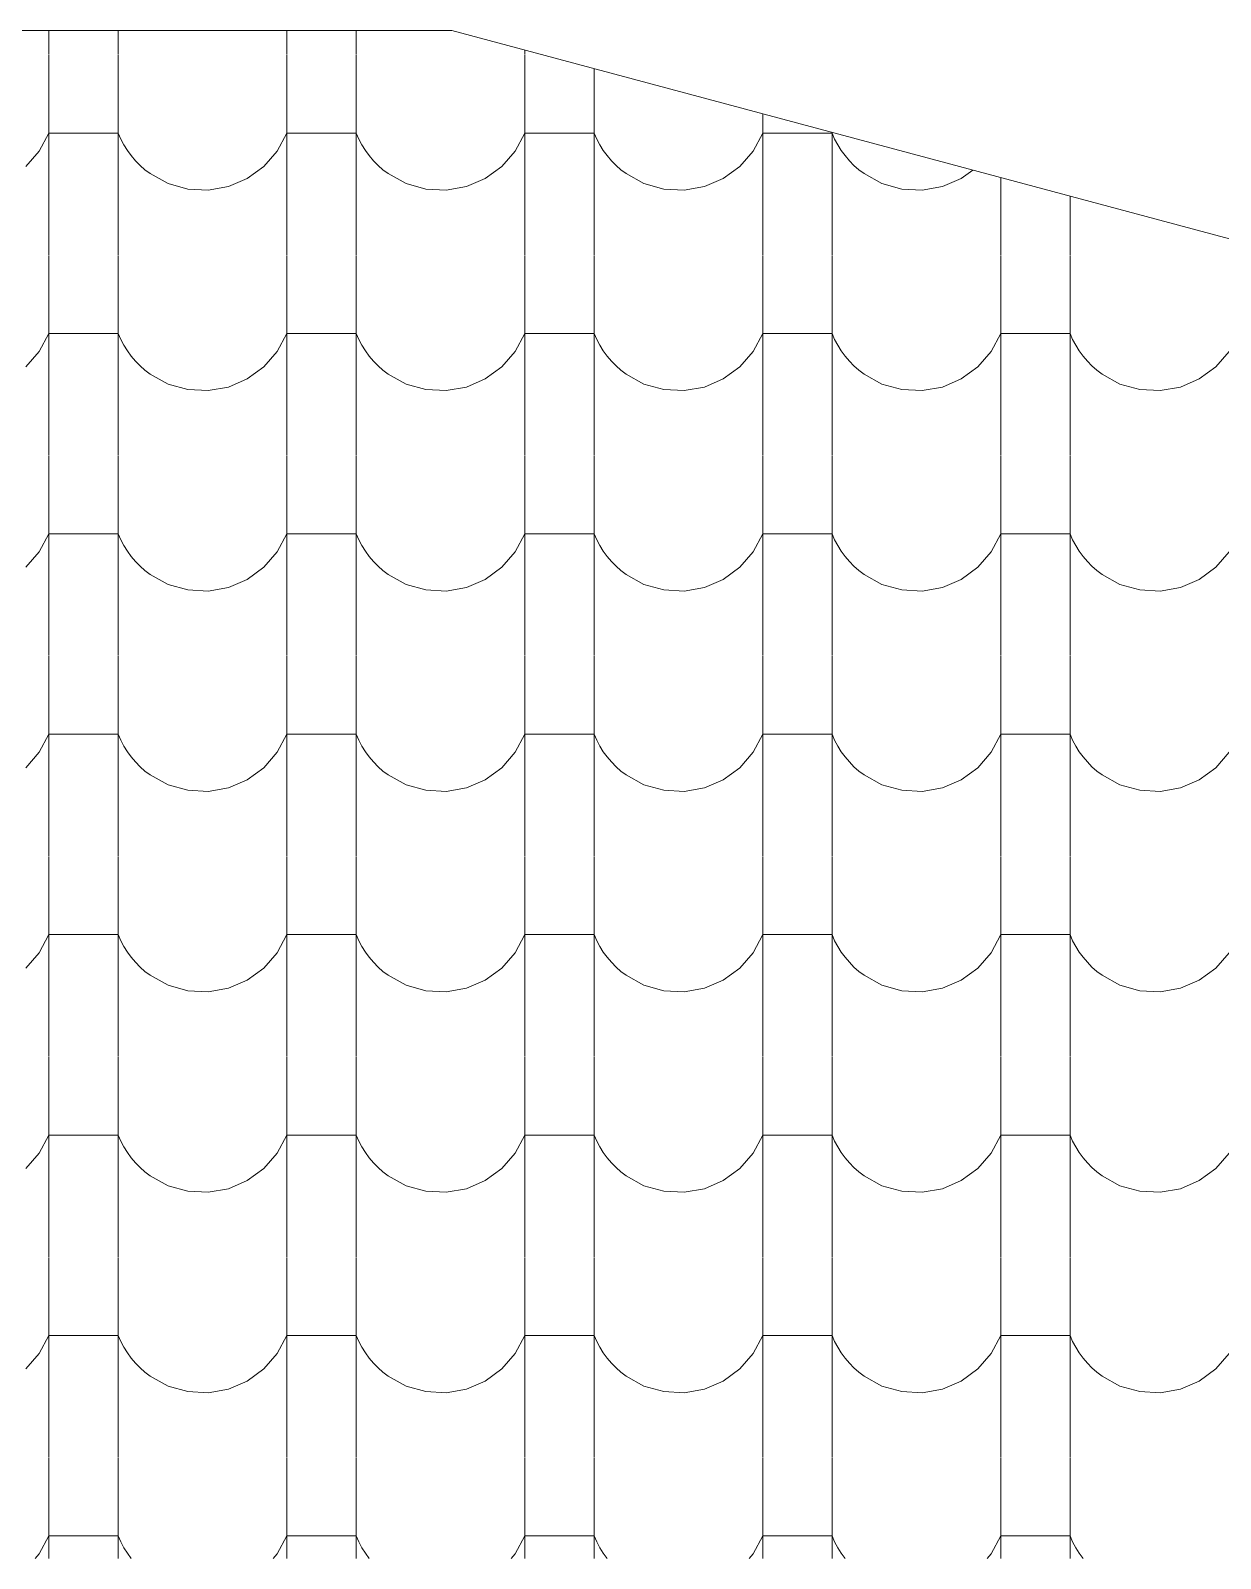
# Model space of a CAD drawing. Header units: millimetres. Extents: x 3554773 to 3850347, y -1853213 to -1653133.
# Drawn here: x 3618011 to 3621348, y -1693582 to -1689296 of the extents above; entities that cross this region are included whole.
import ezdxf

# ---------------------------------------------------------------- set-up
doc = ezdxf.new("R2010")
doc.units = ezdxf.units.MM
doc.header["$MEASUREMENT"] = 0
doc.set_wipeout_variables(frame=1)
doc.linetypes.add('Wipeout_Contour', pattern=[1000, 0, -1000])
doc.layers.add('Shell - Roof', color=7, linetype='Continuous')
doc.layers.add('Shell - Roof_Pen_No__72', color=7, linetype='Continuous', lineweight=20, true_color=0xbf8080)
doc.layers.add('Shell - Roof_Pen_No__92', color=7, linetype='Continuous', lineweight=13, true_color=0xbf8080)

# ---------------------------------------------------------------- blocks, each defined once
blk = doc.blocks.new('*X21', base_point=(2062354.7, -947561.6))
at = {"layer": 'Shell - Roof_Pen_No__72', "linetype": 'Continuous'}
for p, q in [((3682465.7, -1724555.2), (3682465.7, -1724571.6)), ((3682513.7, -1724555.2), (3682513.7, -1724571.6)), ((3682630.7, -1724555.2), (3682630.7, -1724571.6)), ((3682678.7, -1724555.2), (3682678.7, -1724571.6)), ((3682465.7, -1724572.1), (3682465.7, -1724710.6)), ((3682513.7, -1724572.1), (3682513.7, -1724710.6)), ((3682630.7, -1724572.1), (3682630.7, -1724710.6)), ((3682678.7, -1724572.1), (3682678.7, -1724710.6)), ((3682795.7, -1724568.8), (3682795.7, -1724571.6)), ((3682795.7, -1724572.1), (3682795.7, -1724710.6)), ((3682843.7, -1724581.6), (3682843.7, -1724710.6)), ((3682960.7, -1724613), (3682960.7, -1724710.6)), ((3682459, -1724638.7), (3682465.7, -1724626.2)), ((3682489.7, -1724626.2), (3682465.7, -1724626.2)), ((3682513.7, -1724626.2), (3682489.7, -1724626.2)), ((3682513.7, -1724626.2), (3682515.5, -1724630.4)), ((3682624, -1724638.7), (3682630.7, -1724626.2)), ((3682654.7, -1724626.2), (3682630.7, -1724626.2)), ((3682678.7, -1724626.2), (3682654.7, -1724626.2)), ((3682678.7, -1724626.2), (3682680.5, -1724630.4)), ((3682789, -1724638.7), (3682795.7, -1724626.2)), ((3682819.7, -1724626.2), (3682795.7, -1724626.2)), ((3682843.7, -1724626.2), (3682819.7, -1724626.2)), ((3682843.7, -1724626.2), (3682845.5, -1724630.4)), ((3682954, -1724638.7), (3682960.7, -1724626.2)), ((3682984.7, -1724626.2), (3682960.7, -1724626.2)), ((3683008.7, -1724626.2), (3682984.7, -1724626.2)), ((3683008.7, -1724625.8), (3683008.7, -1724710.6)), ((3683008.7, -1724626.2), (3683010.5, -1724630.4)), ((3682515.5, -1724630.4), (3682517.7, -1724634.4)), ((3682517.7, -1724634.4), (3682520.1, -1724638.3)), ((3682520.1, -1724638.3), (3682522.7, -1724641.9)), ((3682680.5, -1724630.4), (3682682.7, -1724634.4)), ((3682682.7, -1724634.4), (3682685.1, -1724638.3)), ((3682685.1, -1724638.3), (3682687.7, -1724641.9)), ((3682845.5, -1724630.4), (3682847.7, -1724634.4)), ((3682847.7, -1724634.4), (3682850.1, -1724638.3)), ((3682850.1, -1724638.3), (3682852.7, -1724641.9)), ((3683010.5, -1724630.4), (3683012.7, -1724634.4)), ((3683012.7, -1724634.4), (3683015.1, -1724638.3)), ((3683015.1, -1724638.3), (3683017.7, -1724641.9)), ((3682449.7, -1724649.4), (3682459, -1724638.7)), ((3682522.7, -1724641.9), (3682525.7, -1724645.4)), ((3682525.7, -1724645.4), (3682528.9, -1724648.7)), ((3682528.9, -1724648.7), (3682532.3, -1724651.7)), ((3682614.7, -1724649.4), (3682624, -1724638.7)), ((3682687.7, -1724641.9), (3682690.7, -1724645.4)), ((3682690.7, -1724645.4), (3682693.9, -1724648.7)), ((3682693.9, -1724648.7), (3682697.3, -1724651.7)), ((3682779.7, -1724649.4), (3682789, -1724638.7)), ((3682852.7, -1724641.9), (3682855.7, -1724645.4)), ((3682855.7, -1724645.4), (3682858.9, -1724648.7)), ((3682858.9, -1724648.7), (3682862.3, -1724651.7)), ((3682944.7, -1724649.4), (3682954, -1724638.7)), ((3683017.7, -1724641.9), (3683020.7, -1724645.4)), ((3683020.7, -1724645.4), (3683023.9, -1724648.7)), ((3683023.9, -1724648.7), (3683027.3, -1724651.7)), ((3682532.3, -1724651.7), (3682535.9, -1724654.4)), ((3682535.9, -1724654.4), (3682548.3, -1724661.3)), ((3682590.2, -1724663.4), (3682603.2, -1724657.8)), ((3682603.2, -1724657.8), (3682614.7, -1724649.4)), ((3682697.3, -1724651.7), (3682700.9, -1724654.4)), ((3682700.9, -1724654.4), (3682713.3, -1724661.3)), ((3682755.2, -1724663.4), (3682768.2, -1724657.8)), ((3682768.2, -1724657.8), (3682779.7, -1724649.4)), ((3682862.3, -1724651.7), (3682865.9, -1724654.4)), ((3682865.9, -1724654.4), (3682878.3, -1724661.3)), ((3682920.2, -1724663.4), (3682933.2, -1724657.8)), ((3682933.2, -1724657.8), (3682944.7, -1724649.4)), ((3683027.3, -1724651.7), (3683030.9, -1724654.4)), ((3683030.9, -1724654.4), (3683043.3, -1724661.3)), ((3683085.2, -1724663.4), (3683098.2, -1724657.8)), ((3683098.2, -1724657.8), (3683106.2, -1724652)), ((3683125.7, -1724657.2), (3683125.7, -1724710.6)), ((3682548.3, -1724661.3), (3682562, -1724665.1)), ((3682562, -1724665.1), (3682576.2, -1724665.9)), ((3682576.2, -1724665.9), (3682590.2, -1724663.4)), ((3682713.3, -1724661.3), (3682727, -1724665.1)), ((3682727, -1724665.1), (3682741.2, -1724665.9)), ((3682741.2, -1724665.9), (3682755.2, -1724663.4)), ((3682878.3, -1724661.3), (3682892, -1724665.1)), ((3682892, -1724665.1), (3682906.2, -1724665.9)), ((3682906.2, -1724665.9), (3682920.2, -1724663.4)), ((3683043.3, -1724661.3), (3683057, -1724665.1)), ((3683057, -1724665.1), (3683071.2, -1724665.9)), ((3683071.2, -1724665.9), (3683085.2, -1724663.4)), ((3683173.7, -1724670.1), (3683173.7, -1724710.6)), ((3682465.7, -1724711.1), (3682465.7, -1724849.6)), ((3682513.7, -1724711.1), (3682513.7, -1724849.6)), ((3682630.7, -1724711.1), (3682630.7, -1724849.6)), ((3682678.7, -1724711.1), (3682678.7, -1724849.6)), ((3682795.7, -1724711.1), (3682795.7, -1724849.6)), ((3682843.7, -1724711.1), (3682843.7, -1724849.6)), ((3682960.7, -1724711.1), (3682960.7, -1724849.6)), ((3683008.7, -1724711.1), (3683008.7, -1724849.6)), ((3683125.7, -1724711.1), (3683125.7, -1724849.6)), ((3683173.7, -1724711.1), (3683173.7, -1724849.6)), ((3682459, -1724777.7), (3682465.7, -1724765.2)), ((3682489.7, -1724765.2), (3682465.7, -1724765.2)), ((3682513.7, -1724765.2), (3682489.7, -1724765.2)), ((3682513.7, -1724765.2), (3682515.5, -1724769.4)), ((3682624, -1724777.7), (3682630.7, -1724765.2)), ((3682654.7, -1724765.2), (3682630.7, -1724765.2)), ((3682678.7, -1724765.2), (3682654.7, -1724765.2)), ((3682678.7, -1724765.2), (3682680.5, -1724769.4)), ((3682789, -1724777.7), (3682795.7, -1724765.2)), ((3682819.7, -1724765.2), (3682795.7, -1724765.2)), ((3682843.7, -1724765.2), (3682819.7, -1724765.2)), ((3682843.7, -1724765.2), (3682845.5, -1724769.4)), ((3682954, -1724777.7), (3682960.7, -1724765.2)), ((3682984.7, -1724765.2), (3682960.7, -1724765.2)), ((3683008.7, -1724765.2), (3682984.7, -1724765.2)), ((3683008.7, -1724765.2), (3683010.5, -1724769.4)), ((3683119, -1724777.7), (3683125.7, -1724765.2)), ((3683149.7, -1724765.2), (3683125.7, -1724765.2)), ((3683173.7, -1724765.2), (3683149.7, -1724765.2)), ((3683173.7, -1724765.2), (3683175.5, -1724769.4)), ((3682515.5, -1724769.4), (3682517.7, -1724773.4)), ((3682517.7, -1724773.4), (3682520.1, -1724777.3)), ((3682680.5, -1724769.4), (3682682.7, -1724773.4)), ((3682682.7, -1724773.4), (3682685.1, -1724777.3)), ((3682845.5, -1724769.4), (3682847.7, -1724773.4)), ((3682847.7, -1724773.4), (3682850.1, -1724777.3)), ((3683010.5, -1724769.4), (3683012.7, -1724773.4)), ((3683012.7, -1724773.4), (3683015.1, -1724777.3)), ((3683175.5, -1724769.4), (3683177.7, -1724773.4)), ((3683177.7, -1724773.4), (3683180.1, -1724777.3)), ((3682449.7, -1724788.4), (3682459, -1724777.7)), ((3682520.1, -1724777.3), (3682522.7, -1724780.9)), ((3682522.7, -1724780.9), (3682525.7, -1724784.4)), ((3682525.7, -1724784.4), (3682528.9, -1724787.7)), ((3682614.7, -1724788.4), (3682624, -1724777.7)), ((3682685.1, -1724777.3), (3682687.7, -1724780.9)), ((3682687.7, -1724780.9), (3682690.7, -1724784.4)), ((3682690.7, -1724784.4), (3682693.9, -1724787.7)), ((3682779.7, -1724788.4), (3682789, -1724777.7)), ((3682850.1, -1724777.3), (3682852.7, -1724780.9)), ((3682852.7, -1724780.9), (3682855.7, -1724784.4)), ((3682855.7, -1724784.4), (3682858.9, -1724787.7)), ((3682944.7, -1724788.4), (3682954, -1724777.7)), ((3683015.1, -1724777.3), (3683017.7, -1724780.9)), ((3683017.7, -1724780.9), (3683020.7, -1724784.4)), ((3683020.7, -1724784.4), (3683023.9, -1724787.7)), ((3683109.7, -1724788.4), (3683119, -1724777.7)), ((3683180.1, -1724777.3), (3683182.7, -1724780.9)), ((3683182.7, -1724780.9), (3683185.7, -1724784.4)), ((3683185.7, -1724784.4), (3683188.9, -1724787.7)), ((3683274.7, -1724788.4), (3683284, -1724777.7)), ((3682528.9, -1724787.7), (3682532.3, -1724790.7)), ((3682532.3, -1724790.7), (3682535.9, -1724793.4)), ((3682535.9, -1724793.4), (3682548.3, -1724800.3)), ((3682590.2, -1724802.4), (3682603.2, -1724796.8)), ((3682603.2, -1724796.8), (3682614.7, -1724788.4)), ((3682693.9, -1724787.7), (3682697.3, -1724790.7)), ((3682697.3, -1724790.7), (3682700.9, -1724793.4)), ((3682700.9, -1724793.4), (3682713.3, -1724800.3)), ((3682755.2, -1724802.4), (3682768.2, -1724796.8)), ((3682768.2, -1724796.8), (3682779.7, -1724788.4)), ((3682858.9, -1724787.7), (3682862.3, -1724790.7)), ((3682862.3, -1724790.7), (3682865.9, -1724793.4)), ((3682865.9, -1724793.4), (3682878.3, -1724800.3)), ((3682920.2, -1724802.4), (3682933.2, -1724796.8)), ((3682933.2, -1724796.8), (3682944.7, -1724788.4)), ((3683023.9, -1724787.7), (3683027.3, -1724790.7)), ((3683027.3, -1724790.7), (3683030.9, -1724793.4)), ((3683030.9, -1724793.4), (3683043.3, -1724800.3)), ((3683085.2, -1724802.4), (3683098.2, -1724796.8)), ((3683098.2, -1724796.8), (3683109.7, -1724788.4)), ((3683188.9, -1724787.7), (3683192.3, -1724790.7)), ((3683192.3, -1724790.7), (3683195.9, -1724793.4)), ((3683195.9, -1724793.4), (3683208.3, -1724800.3)), ((3683250.2, -1724802.4), (3683263.2, -1724796.8)), ((3683263.2, -1724796.8), (3683274.7, -1724788.4)), ((3682548.3, -1724800.3), (3682562, -1724804.1)), ((3682562, -1724804.1), (3682576.2, -1724804.9)), ((3682576.2, -1724804.9), (3682590.2, -1724802.4)), ((3682713.3, -1724800.3), (3682727, -1724804.1)), ((3682727, -1724804.1), (3682741.2, -1724804.9)), ((3682741.2, -1724804.9), (3682755.2, -1724802.4)), ((3682878.3, -1724800.3), (3682892, -1724804.1)), ((3682892, -1724804.1), (3682906.2, -1724804.9)), ((3682906.2, -1724804.9), (3682920.2, -1724802.4)), ((3683043.3, -1724800.3), (3683057, -1724804.1)), ((3683057, -1724804.1), (3683071.2, -1724804.9)), ((3683071.2, -1724804.9), (3683085.2, -1724802.4)), ((3683208.3, -1724800.3), (3683222, -1724804.1)), ((3683222, -1724804.1), (3683236.2, -1724804.9)), ((3683236.2, -1724804.9), (3683250.2, -1724802.4)), ((3682465.7, -1724850.1), (3682465.7, -1724988.6)), ((3682513.7, -1724850.1), (3682513.7, -1724988.6)), ((3682630.7, -1724850.1), (3682630.7, -1724988.6)), ((3682678.7, -1724850.1), (3682678.7, -1724988.6)), ((3682795.7, -1724850.1), (3682795.7, -1724988.6)), ((3682843.7, -1724850.1), (3682843.7, -1724988.6)), ((3682960.7, -1724850.1), (3682960.7, -1724988.6)), ((3683008.7, -1724850.1), (3683008.7, -1724988.6)), ((3683125.7, -1724850.1), (3683125.7, -1724988.6)), ((3683173.7, -1724850.1), (3683173.7, -1724988.6)), ((3682459, -1724916.7), (3682465.7, -1724904.2)), ((3682489.7, -1724904.2), (3682465.7, -1724904.2)), ((3682513.7, -1724904.2), (3682489.7, -1724904.2)), ((3682513.7, -1724904.2), (3682515.5, -1724908.4)), ((3682515.5, -1724908.4), (3682517.7, -1724912.4)), ((3682517.7, -1724912.4), (3682520.1, -1724916.3)), ((3682624, -1724916.7), (3682630.7, -1724904.2)), ((3682654.7, -1724904.2), (3682630.7, -1724904.2)), ((3682678.7, -1724904.2), (3682654.7, -1724904.2)), ((3682678.7, -1724904.2), (3682680.5, -1724908.4)), ((3682680.5, -1724908.4), (3682682.7, -1724912.4)), ((3682682.7, -1724912.4), (3682685.1, -1724916.3)), ((3682789, -1724916.7), (3682795.7, -1724904.2)), ((3682819.7, -1724904.2), (3682795.7, -1724904.2)), ((3682843.7, -1724904.2), (3682819.7, -1724904.2)), ((3682843.7, -1724904.2), (3682845.5, -1724908.4)), ((3682845.5, -1724908.4), (3682847.7, -1724912.4)), ((3682847.7, -1724912.4), (3682850.1, -1724916.3)), ((3682954, -1724916.7), (3682960.7, -1724904.2)), ((3682984.7, -1724904.2), (3682960.7, -1724904.2)), ((3683008.7, -1724904.2), (3682984.7, -1724904.2)), ((3683008.7, -1724904.2), (3683010.5, -1724908.4)), ((3683010.5, -1724908.4), (3683012.7, -1724912.4)), ((3683012.7, -1724912.4), (3683015.1, -1724916.3)), ((3683119, -1724916.7), (3683125.7, -1724904.2)), ((3683149.7, -1724904.2), (3683125.7, -1724904.2)), ((3683173.7, -1724904.2), (3683149.7, -1724904.2)), ((3683173.7, -1724904.2), (3683175.5, -1724908.4)), ((3683175.5, -1724908.4), (3683177.7, -1724912.4)), ((3683177.7, -1724912.4), (3683180.1, -1724916.3)), ((3682449.7, -1724927.4), (3682459, -1724916.7)), ((3682520.1, -1724916.3), (3682522.7, -1724919.9)), ((3682522.7, -1724919.9), (3682525.7, -1724923.4)), ((3682525.7, -1724923.4), (3682528.9, -1724926.7)), ((3682614.7, -1724927.4), (3682624, -1724916.7)), ((3682685.1, -1724916.3), (3682687.7, -1724919.9)), ((3682687.7, -1724919.9), (3682690.7, -1724923.4)), ((3682690.7, -1724923.4), (3682693.9, -1724926.7)), ((3682779.7, -1724927.4), (3682789, -1724916.7)), ((3682850.1, -1724916.3), (3682852.7, -1724919.9)), ((3682852.7, -1724919.9), (3682855.7, -1724923.4)), ((3682855.7, -1724923.4), (3682858.9, -1724926.7)), ((3682944.7, -1724927.4), (3682954, -1724916.7)), ((3683015.1, -1724916.3), (3683017.7, -1724919.9)), ((3683017.7, -1724919.9), (3683020.7, -1724923.4)), ((3683020.7, -1724923.4), (3683023.9, -1724926.7)), ((3683109.7, -1724927.4), (3683119, -1724916.7)), ((3683180.1, -1724916.3), (3683182.7, -1724919.9)), ((3683182.7, -1724919.9), (3683185.7, -1724923.4)), ((3683185.7, -1724923.4), (3683188.9, -1724926.7)), ((3683274.7, -1724927.4), (3683284, -1724916.7)), ((3682528.9, -1724926.7), (3682532.3, -1724929.7)), ((3682532.3, -1724929.7), (3682535.9, -1724932.4)), ((3682535.9, -1724932.4), (3682548.3, -1724939.3)), ((3682603.2, -1724935.8), (3682614.7, -1724927.4)), ((3682693.9, -1724926.7), (3682697.3, -1724929.7)), ((3682697.3, -1724929.7), (3682700.9, -1724932.4)), ((3682700.9, -1724932.4), (3682713.3, -1724939.3)), ((3682768.2, -1724935.8), (3682779.7, -1724927.4)), ((3682858.9, -1724926.7), (3682862.3, -1724929.7)), ((3682862.3, -1724929.7), (3682865.9, -1724932.4)), ((3682865.9, -1724932.4), (3682878.3, -1724939.3)), ((3682933.2, -1724935.8), (3682944.7, -1724927.4)), ((3683023.9, -1724926.7), (3683027.3, -1724929.7)), ((3683027.3, -1724929.7), (3683030.9, -1724932.4)), ((3683030.9, -1724932.4), (3683043.3, -1724939.3)), ((3683098.2, -1724935.8), (3683109.7, -1724927.4)), ((3683188.9, -1724926.7), (3683192.3, -1724929.7)), ((3683192.3, -1724929.7), (3683195.9, -1724932.4)), ((3683195.9, -1724932.4), (3683208.3, -1724939.3)), ((3683263.2, -1724935.8), (3683274.7, -1724927.4)), ((3682548.3, -1724939.3), (3682562, -1724943.1)), ((3682562, -1724943.1), (3682576.2, -1724943.9)), ((3682576.2, -1724943.9), (3682590.2, -1724941.4)), ((3682590.2, -1724941.4), (3682603.2, -1724935.8)), ((3682713.3, -1724939.3), (3682727, -1724943.1)), ((3682727, -1724943.1), (3682741.2, -1724943.9)), ((3682741.2, -1724943.9), (3682755.2, -1724941.4)), ((3682755.2, -1724941.4), (3682768.2, -1724935.8)), ((3682878.3, -1724939.3), (3682892, -1724943.1)), ((3682892, -1724943.1), (3682906.2, -1724943.9)), ((3682906.2, -1724943.9), (3682920.2, -1724941.4)), ((3682920.2, -1724941.4), (3682933.2, -1724935.8)), ((3683043.3, -1724939.3), (3683057, -1724943.1)), ((3683057, -1724943.1), (3683071.2, -1724943.9)), ((3683071.2, -1724943.9), (3683085.2, -1724941.4)), ((3683085.2, -1724941.4), (3683098.2, -1724935.8)), ((3683208.3, -1724939.3), (3683222, -1724943.1)), ((3683222, -1724943.1), (3683236.2, -1724943.9)), ((3683236.2, -1724943.9), (3683250.2, -1724941.4)), ((3683250.2, -1724941.4), (3683263.2, -1724935.8)), ((3682465.7, -1724989.1), (3682465.7, -1725127.6)), ((3682513.7, -1724989.1), (3682513.7, -1725127.6)), ((3682630.7, -1724989.1), (3682630.7, -1725127.6)), ((3682678.7, -1724989.1), (3682678.7, -1725127.6)), ((3682795.7, -1724989.1), (3682795.7, -1725127.6)), ((3682843.7, -1724989.1), (3682843.7, -1725127.6)), ((3682960.7, -1724989.1), (3682960.7, -1725127.6)), ((3683008.7, -1724989.1), (3683008.7, -1725127.6)), ((3683125.7, -1724989.1), (3683125.7, -1725127.6)), ((3683173.7, -1724989.1), (3683173.7, -1725127.6)), ((3682459, -1725055.7), (3682465.7, -1725043.2)), ((3682489.7, -1725043.2), (3682465.7, -1725043.2)), ((3682513.7, -1725043.2), (3682489.7, -1725043.2)), ((3682513.7, -1725043.2), (3682515.5, -1725047.4)), ((3682515.5, -1725047.4), (3682517.7, -1725051.4)), ((3682517.7, -1725051.4), (3682520.1, -1725055.3)), ((3682624, -1725055.7), (3682630.7, -1725043.2)), ((3682654.7, -1725043.2), (3682630.7, -1725043.2)), ((3682678.7, -1725043.2), (3682654.7, -1725043.2)), ((3682678.7, -1725043.2), (3682680.5, -1725047.4)), ((3682680.5, -1725047.4), (3682682.7, -1725051.4)), ((3682682.7, -1725051.4), (3682685.1, -1725055.3)), ((3682789, -1725055.7), (3682795.7, -1725043.2)), ((3682819.7, -1725043.2), (3682795.7, -1725043.2)), ((3682843.7, -1725043.2), (3682819.7, -1725043.2)), ((3682843.7, -1725043.2), (3682845.5, -1725047.4)), ((3682845.5, -1725047.4), (3682847.7, -1725051.4)), ((3682847.7, -1725051.4), (3682850.1, -1725055.3)), ((3682954, -1725055.7), (3682960.7, -1725043.2)), ((3682984.7, -1725043.2), (3682960.7, -1725043.2)), ((3683008.7, -1725043.2), (3682984.7, -1725043.2)), ((3683008.7, -1725043.2), (3683010.5, -1725047.4)), ((3683010.5, -1725047.4), (3683012.7, -1725051.4)), ((3683012.7, -1725051.4), (3683015.1, -1725055.3)), ((3683119, -1725055.7), (3683125.7, -1725043.2)), ((3683149.7, -1725043.2), (3683125.7, -1725043.2)), ((3683173.7, -1725043.2), (3683149.7, -1725043.2)), ((3683173.7, -1725043.2), (3683175.5, -1725047.4)), ((3683175.5, -1725047.4), (3683177.7, -1725051.4)), ((3683177.7, -1725051.4), (3683180.1, -1725055.3)), ((3682449.7, -1725066.4), (3682459, -1725055.7)), ((3682520.1, -1725055.3), (3682522.7, -1725058.9)), ((3682522.7, -1725058.9), (3682525.7, -1725062.4)), ((3682614.7, -1725066.4), (3682624, -1725055.7)), ((3682685.1, -1725055.3), (3682687.7, -1725058.9)), ((3682687.7, -1725058.9), (3682690.7, -1725062.4)), ((3682779.7, -1725066.4), (3682789, -1725055.7)), ((3682850.1, -1725055.3), (3682852.7, -1725058.9)), ((3682852.7, -1725058.9), (3682855.7, -1725062.4)), ((3682944.7, -1725066.4), (3682954, -1725055.7)), ((3683015.1, -1725055.3), (3683017.7, -1725058.9)), ((3683017.7, -1725058.9), (3683020.7, -1725062.4)), ((3683109.7, -1725066.4), (3683119, -1725055.7)), ((3683180.1, -1725055.3), (3683182.7, -1725058.9)), ((3683182.7, -1725058.9), (3683185.7, -1725062.4)), ((3683274.7, -1725066.4), (3683284, -1725055.7)), ((3682525.7, -1725062.4), (3682528.9, -1725065.7)), ((3682528.9, -1725065.7), (3682532.3, -1725068.7)), ((3682532.3, -1725068.7), (3682535.9, -1725071.4)), ((3682535.9, -1725071.4), (3682548.3, -1725078.3)), ((3682603.2, -1725074.8), (3682614.7, -1725066.4)), ((3682690.7, -1725062.4), (3682693.9, -1725065.7)), ((3682693.9, -1725065.7), (3682697.3, -1725068.7)), ((3682697.3, -1725068.7), (3682700.9, -1725071.4)), ((3682700.9, -1725071.4), (3682713.3, -1725078.3)), ((3682768.2, -1725074.8), (3682779.7, -1725066.4)), ((3682855.7, -1725062.4), (3682858.9, -1725065.7)), ((3682858.9, -1725065.7), (3682862.3, -1725068.7)), ((3682862.3, -1725068.7), (3682865.9, -1725071.4)), ((3682865.9, -1725071.4), (3682878.3, -1725078.3)), ((3682933.2, -1725074.8), (3682944.7, -1725066.4)), ((3683020.7, -1725062.4), (3683023.9, -1725065.7)), ((3683023.9, -1725065.7), (3683027.3, -1725068.7)), ((3683027.3, -1725068.7), (3683030.9, -1725071.4)), ((3683030.9, -1725071.4), (3683043.3, -1725078.3)), ((3683098.2, -1725074.8), (3683109.7, -1725066.4)), ((3683185.7, -1725062.4), (3683188.9, -1725065.7)), ((3683188.9, -1725065.7), (3683192.3, -1725068.7)), ((3683192.3, -1725068.7), (3683195.9, -1725071.4)), ((3683195.9, -1725071.4), (3683208.3, -1725078.3)), ((3683263.2, -1725074.8), (3683274.7, -1725066.4)), ((3682548.3, -1725078.3), (3682562, -1725082.1)), ((3682562, -1725082.1), (3682576.2, -1725082.9)), ((3682576.2, -1725082.9), (3682590.2, -1725080.4)), ((3682590.2, -1725080.4), (3682603.2, -1725074.8)), ((3682713.3, -1725078.3), (3682727, -1725082.1)), ((3682727, -1725082.1), (3682741.2, -1725082.9)), ((3682741.2, -1725082.9), (3682755.2, -1725080.4)), ((3682755.2, -1725080.4), (3682768.2, -1725074.8)), ((3682878.3, -1725078.3), (3682892, -1725082.1)), ((3682892, -1725082.1), (3682906.2, -1725082.9)), ((3682906.2, -1725082.9), (3682920.2, -1725080.4)), ((3682920.2, -1725080.4), (3682933.2, -1725074.8)), ((3683043.3, -1725078.3), (3683057, -1725082.1)), ((3683057, -1725082.1), (3683071.2, -1725082.9)), ((3683071.2, -1725082.9), (3683085.2, -1725080.4)), ((3683085.2, -1725080.4), (3683098.2, -1725074.8)), ((3683208.3, -1725078.3), (3683222, -1725082.1)), ((3683222, -1725082.1), (3683236.2, -1725082.9)), ((3683236.2, -1725082.9), (3683250.2, -1725080.4)), ((3683250.2, -1725080.4), (3683263.2, -1725074.8)), ((3682465.7, -1725128.1), (3682465.7, -1725266.6)), ((3682513.7, -1725128.1), (3682513.7, -1725266.6)), ((3682630.7, -1725128.1), (3682630.7, -1725266.6)), ((3682678.7, -1725128.1), (3682678.7, -1725266.6)), ((3682795.7, -1725128.1), (3682795.7, -1725266.6)), ((3682843.7, -1725128.1), (3682843.7, -1725266.6)), ((3682960.7, -1725128.1), (3682960.7, -1725266.6)), ((3683008.7, -1725128.1), (3683008.7, -1725266.6)), ((3683125.7, -1725128.1), (3683125.7, -1725266.6)), ((3683173.7, -1725128.1), (3683173.7, -1725266.6)), ((3682459, -1725194.7), (3682465.7, -1725182.2)), ((3682489.7, -1725182.2), (3682465.7, -1725182.2)), ((3682513.7, -1725182.2), (3682489.7, -1725182.2)), ((3682513.7, -1725182.2), (3682515.5, -1725186.4)), ((3682515.5, -1725186.4), (3682517.7, -1725190.4)), ((3682624, -1725194.7), (3682630.7, -1725182.2)), ((3682654.7, -1725182.2), (3682630.7, -1725182.2)), ((3682678.7, -1725182.2), (3682654.7, -1725182.2)), ((3682678.7, -1725182.2), (3682680.5, -1725186.4)), ((3682680.5, -1725186.4), (3682682.7, -1725190.4)), ((3682789, -1725194.7), (3682795.7, -1725182.2)), ((3682819.7, -1725182.2), (3682795.7, -1725182.2)), ((3682843.7, -1725182.2), (3682819.7, -1725182.2)), ((3682843.7, -1725182.2), (3682845.5, -1725186.4)), ((3682845.5, -1725186.4), (3682847.7, -1725190.4)), ((3682954, -1725194.7), (3682960.7, -1725182.2)), ((3682984.7, -1725182.2), (3682960.7, -1725182.2)), ((3683008.7, -1725182.2), (3682984.7, -1725182.2)), ((3683008.7, -1725182.2), (3683010.5, -1725186.4)), ((3683010.5, -1725186.4), (3683012.7, -1725190.4)), ((3683119, -1725194.7), (3683125.7, -1725182.2)), ((3683149.7, -1725182.2), (3683125.7, -1725182.2)), ((3683173.7, -1725182.2), (3683149.7, -1725182.2)), ((3683173.7, -1725182.2), (3683175.5, -1725186.4)), ((3683175.5, -1725186.4), (3683177.7, -1725190.4)), ((3682449.7, -1725205.4), (3682459, -1725194.7)), ((3682517.7, -1725190.4), (3682520.1, -1725194.3)), ((3682520.1, -1725194.3), (3682522.7, -1725197.9)), ((3682522.7, -1725197.9), (3682525.7, -1725201.4)), ((3682614.7, -1725205.4), (3682624, -1725194.7)), ((3682682.7, -1725190.4), (3682685.1, -1725194.3)), ((3682685.1, -1725194.3), (3682687.7, -1725197.9)), ((3682687.7, -1725197.9), (3682690.7, -1725201.4)), ((3682779.7, -1725205.4), (3682789, -1725194.7)), ((3682847.7, -1725190.4), (3682850.1, -1725194.3)), ((3682850.1, -1725194.3), (3682852.7, -1725197.9)), ((3682852.7, -1725197.9), (3682855.7, -1725201.4)), ((3682944.7, -1725205.4), (3682954, -1725194.7)), ((3683012.7, -1725190.4), (3683015.1, -1725194.3)), ((3683015.1, -1725194.3), (3683017.7, -1725197.9)), ((3683017.7, -1725197.9), (3683020.7, -1725201.4)), ((3683109.7, -1725205.4), (3683119, -1725194.7)), ((3683177.7, -1725190.4), (3683180.1, -1725194.3)), ((3683180.1, -1725194.3), (3683182.7, -1725197.9)), ((3683182.7, -1725197.9), (3683185.7, -1725201.4)), ((3683274.7, -1725205.4), (3683284, -1725194.7)), ((3682525.7, -1725201.4), (3682528.9, -1725204.7)), ((3682528.9, -1725204.7), (3682532.3, -1725207.7)), ((3682532.3, -1725207.7), (3682535.9, -1725210.4)), ((3682535.9, -1725210.4), (3682548.3, -1725217.3)), ((3682603.2, -1725213.8), (3682614.7, -1725205.4)), ((3682690.7, -1725201.4), (3682693.9, -1725204.7)), ((3682693.9, -1725204.7), (3682697.3, -1725207.7)), ((3682697.3, -1725207.7), (3682700.9, -1725210.4)), ((3682700.9, -1725210.4), (3682713.3, -1725217.3)), ((3682768.2, -1725213.8), (3682779.7, -1725205.4)), ((3682855.7, -1725201.4), (3682858.9, -1725204.7)), ((3682858.9, -1725204.7), (3682862.3, -1725207.7)), ((3682862.3, -1725207.7), (3682865.9, -1725210.4)), ((3682865.9, -1725210.4), (3682878.3, -1725217.3)), ((3682933.2, -1725213.8), (3682944.7, -1725205.4)), ((3683020.7, -1725201.4), (3683023.9, -1725204.7)), ((3683023.9, -1725204.7), (3683027.3, -1725207.7)), ((3683027.3, -1725207.7), (3683030.9, -1725210.4)), ((3683030.9, -1725210.4), (3683043.3, -1725217.3)), ((3683098.2, -1725213.8), (3683109.7, -1725205.4)), ((3683185.7, -1725201.4), (3683188.9, -1725204.7)), ((3683188.9, -1725204.7), (3683192.3, -1725207.7)), ((3683192.3, -1725207.7), (3683195.9, -1725210.4)), ((3683195.9, -1725210.4), (3683208.3, -1725217.3)), ((3683263.2, -1725213.8), (3683274.7, -1725205.4)), ((3682548.3, -1725217.3), (3682562, -1725221.1)), ((3682562, -1725221.1), (3682576.2, -1725221.9)), ((3682576.2, -1725221.9), (3682590.2, -1725219.4)), ((3682590.2, -1725219.4), (3682603.2, -1725213.8)), ((3682713.3, -1725217.3), (3682727, -1725221.1)), ((3682727, -1725221.1), (3682741.2, -1725221.9)), ((3682741.2, -1725221.9), (3682755.2, -1725219.4)), ((3682755.2, -1725219.4), (3682768.2, -1725213.8)), ((3682878.3, -1725217.3), (3682892, -1725221.1)), ((3682892, -1725221.1), (3682906.2, -1725221.9)), ((3682906.2, -1725221.9), (3682920.2, -1725219.4)), ((3682920.2, -1725219.4), (3682933.2, -1725213.8)), ((3683043.3, -1725217.3), (3683057, -1725221.1)), ((3683057, -1725221.1), (3683071.2, -1725221.9)), ((3683071.2, -1725221.9), (3683085.2, -1725219.4)), ((3683085.2, -1725219.4), (3683098.2, -1725213.8)), ((3683208.3, -1725217.3), (3683222, -1725221.1)), ((3683222, -1725221.1), (3683236.2, -1725221.9)), ((3683236.2, -1725221.9), (3683250.2, -1725219.4)), ((3683250.2, -1725219.4), (3683263.2, -1725213.8)), ((3682465.7, -1725267.1), (3682465.7, -1725405.6)), ((3682513.7, -1725267.1), (3682513.7, -1725405.6)), ((3682630.7, -1725267.1), (3682630.7, -1725405.6)), ((3682678.7, -1725267.1), (3682678.7, -1725405.6)), ((3682795.7, -1725267.1), (3682795.7, -1725405.6)), ((3682843.7, -1725267.1), (3682843.7, -1725405.6)), ((3682960.7, -1725267.1), (3682960.7, -1725405.6)), ((3683008.7, -1725267.1), (3683008.7, -1725405.6)), ((3683125.7, -1725267.1), (3683125.7, -1725405.6)), ((3683173.7, -1725267.1), (3683173.7, -1725405.6)), ((3682459, -1725333.7), (3682465.7, -1725321.2)), ((3682489.7, -1725321.2), (3682465.7, -1725321.2)), ((3682513.7, -1725321.2), (3682489.7, -1725321.2)), ((3682513.7, -1725321.2), (3682515.5, -1725325.4)), ((3682515.5, -1725325.4), (3682517.7, -1725329.4)), ((3682624, -1725333.7), (3682630.7, -1725321.2)), ((3682654.7, -1725321.2), (3682630.7, -1725321.2)), ((3682678.7, -1725321.2), (3682654.7, -1725321.2)), ((3682678.7, -1725321.2), (3682680.5, -1725325.4)), ((3682680.5, -1725325.4), (3682682.7, -1725329.4)), ((3682789, -1725333.7), (3682795.7, -1725321.2)), ((3682819.7, -1725321.2), (3682795.7, -1725321.2)), ((3682843.7, -1725321.2), (3682819.7, -1725321.2)), ((3682843.7, -1725321.2), (3682845.5, -1725325.4)), ((3682845.5, -1725325.4), (3682847.7, -1725329.4)), ((3682954, -1725333.7), (3682960.7, -1725321.2)), ((3682984.7, -1725321.2), (3682960.7, -1725321.2)), ((3683008.7, -1725321.2), (3682984.7, -1725321.2)), ((3683008.7, -1725321.2), (3683010.5, -1725325.4)), ((3683010.5, -1725325.4), (3683012.7, -1725329.4)), ((3683119, -1725333.7), (3683125.7, -1725321.2)), ((3683149.7, -1725321.2), (3683125.7, -1725321.2)), ((3683173.7, -1725321.2), (3683149.7, -1725321.2)), ((3683173.7, -1725321.2), (3683175.5, -1725325.4)), ((3683175.5, -1725325.4), (3683177.7, -1725329.4)), ((3682449.7, -1725344.4), (3682459, -1725333.7)), ((3682517.7, -1725329.4), (3682520.1, -1725333.3)), ((3682520.1, -1725333.3), (3682522.7, -1725336.9)), ((3682522.7, -1725336.9), (3682525.7, -1725340.4)), ((3682614.7, -1725344.4), (3682624, -1725333.7)), ((3682682.7, -1725329.4), (3682685.1, -1725333.3)), ((3682685.1, -1725333.3), (3682687.7, -1725336.9)), ((3682687.7, -1725336.9), (3682690.7, -1725340.4)), ((3682779.7, -1725344.4), (3682789, -1725333.7)), ((3682847.7, -1725329.4), (3682850.1, -1725333.3)), ((3682850.1, -1725333.3), (3682852.7, -1725336.9)), ((3682852.7, -1725336.9), (3682855.7, -1725340.4)), ((3682944.7, -1725344.4), (3682954, -1725333.7)), ((3683012.7, -1725329.4), (3683015.1, -1725333.3)), ((3683015.1, -1725333.3), (3683017.7, -1725336.9)), ((3683017.7, -1725336.9), (3683020.7, -1725340.4)), ((3683109.7, -1725344.4), (3683119, -1725333.7)), ((3683177.7, -1725329.4), (3683180.1, -1725333.3)), ((3683180.1, -1725333.3), (3683182.7, -1725336.9)), ((3683182.7, -1725336.9), (3683185.7, -1725340.4)), ((3683274.7, -1725344.4), (3683284, -1725333.7)), ((3682525.7, -1725340.4), (3682528.9, -1725343.7)), ((3682528.9, -1725343.7), (3682532.3, -1725346.7)), ((3682532.3, -1725346.7), (3682535.9, -1725349.4)), ((3682603.2, -1725352.8), (3682614.7, -1725344.4)), ((3682690.7, -1725340.4), (3682693.9, -1725343.7)), ((3682693.9, -1725343.7), (3682697.3, -1725346.7)), ((3682697.3, -1725346.7), (3682700.9, -1725349.4)), ((3682768.2, -1725352.8), (3682779.7, -1725344.4)), ((3682855.7, -1725340.4), (3682858.9, -1725343.7)), ((3682858.9, -1725343.7), (3682862.3, -1725346.7)), ((3682862.3, -1725346.7), (3682865.9, -1725349.4)), ((3682933.2, -1725352.8), (3682944.7, -1725344.4)), ((3683020.7, -1725340.4), (3683023.9, -1725343.7)), ((3683023.9, -1725343.7), (3683027.3, -1725346.7)), ((3683027.3, -1725346.7), (3683030.9, -1725349.4)), ((3683098.2, -1725352.8), (3683109.7, -1725344.4)), ((3683185.7, -1725340.4), (3683188.9, -1725343.7)), ((3683188.9, -1725343.7), (3683192.3, -1725346.7)), ((3683192.3, -1725346.7), (3683195.9, -1725349.4)), ((3683263.2, -1725352.8), (3683274.7, -1725344.4)), ((3682535.9, -1725349.4), (3682548.3, -1725356.3)), ((3682548.3, -1725356.3), (3682562, -1725360.1)), ((3682576.2, -1725360.9), (3682590.2, -1725358.4)), ((3682590.2, -1725358.4), (3682603.2, -1725352.8)), ((3682700.9, -1725349.4), (3682713.3, -1725356.3)), ((3682713.3, -1725356.3), (3682727, -1725360.1)), ((3682741.2, -1725360.9), (3682755.2, -1725358.4)), ((3682755.2, -1725358.4), (3682768.2, -1725352.8)), ((3682865.9, -1725349.4), (3682878.3, -1725356.3)), ((3682878.3, -1725356.3), (3682892, -1725360.1)), ((3682906.2, -1725360.9), (3682920.2, -1725358.4)), ((3682920.2, -1725358.4), (3682933.2, -1725352.8)), ((3683030.9, -1725349.4), (3683043.3, -1725356.3)), ((3683043.3, -1725356.3), (3683057, -1725360.1)), ((3683071.2, -1725360.9), (3683085.2, -1725358.4)), ((3683085.2, -1725358.4), (3683098.2, -1725352.8)), ((3683195.9, -1725349.4), (3683208.3, -1725356.3)), ((3683208.3, -1725356.3), (3683222, -1725360.1)), ((3683236.2, -1725360.9), (3683250.2, -1725358.4)), ((3683250.2, -1725358.4), (3683263.2, -1725352.8)), ((3682562, -1725360.1), (3682576.2, -1725360.9)), ((3682727, -1725360.1), (3682741.2, -1725360.9)), ((3682892, -1725360.1), (3682906.2, -1725360.9)), ((3683057, -1725360.1), (3683071.2, -1725360.9)), ((3683222, -1725360.1), (3683236.2, -1725360.9)), ((3682465.7, -1725406.1), (3682465.7, -1725544.6)), ((3682513.7, -1725406.1), (3682513.7, -1725544.6)), ((3682630.7, -1725406.1), (3682630.7, -1725544.6)), ((3682678.7, -1725406.1), (3682678.7, -1725544.6)), ((3682795.7, -1725406.1), (3682795.7, -1725544.6)), ((3682843.7, -1725406.1), (3682843.7, -1725544.6)), ((3682960.7, -1725406.1), (3682960.7, -1725544.6)), ((3683008.7, -1725406.1), (3683008.7, -1725544.6)), ((3683125.7, -1725406.1), (3683125.7, -1725544.6)), ((3683173.7, -1725406.1), (3683173.7, -1725544.6)), ((3682459, -1725472.7), (3682465.7, -1725460.2)), ((3682489.7, -1725460.2), (3682465.7, -1725460.2)), ((3682513.7, -1725460.2), (3682489.7, -1725460.2)), ((3682513.7, -1725460.2), (3682515.5, -1725464.4)), ((3682515.5, -1725464.4), (3682517.7, -1725468.4)), ((3682624, -1725472.7), (3682630.7, -1725460.2)), ((3682654.7, -1725460.2), (3682630.7, -1725460.2)), ((3682678.7, -1725460.2), (3682654.7, -1725460.2)), ((3682678.7, -1725460.2), (3682680.5, -1725464.4)), ((3682680.5, -1725464.4), (3682682.7, -1725468.4)), ((3682789, -1725472.7), (3682795.7, -1725460.2)), ((3682819.7, -1725460.2), (3682795.7, -1725460.2)), ((3682843.7, -1725460.2), (3682819.7, -1725460.2)), ((3682843.7, -1725460.2), (3682845.5, -1725464.4)), ((3682845.5, -1725464.4), (3682847.7, -1725468.4)), ((3682954, -1725472.7), (3682960.7, -1725460.2)), ((3682984.7, -1725460.2), (3682960.7, -1725460.2)), ((3683008.7, -1725460.2), (3682984.7, -1725460.2)), ((3683008.7, -1725460.2), (3683010.5, -1725464.4)), ((3683010.5, -1725464.4), (3683012.7, -1725468.4)), ((3683119, -1725472.7), (3683125.7, -1725460.2)), ((3683149.7, -1725460.2), (3683125.7, -1725460.2)), ((3683173.7, -1725460.2), (3683149.7, -1725460.2)), ((3683173.7, -1725460.2), (3683175.5, -1725464.4)), ((3683175.5, -1725464.4), (3683177.7, -1725468.4)), ((3682449.7, -1725483.4), (3682459, -1725472.7)), ((3682517.7, -1725468.4), (3682520.1, -1725472.3)), ((3682520.1, -1725472.3), (3682522.7, -1725475.9)), ((3682614.7, -1725483.4), (3682624, -1725472.7)), ((3682682.7, -1725468.4), (3682685.1, -1725472.3)), ((3682685.1, -1725472.3), (3682687.7, -1725475.9)), ((3682779.7, -1725483.4), (3682789, -1725472.7)), ((3682847.7, -1725468.4), (3682850.1, -1725472.3)), ((3682850.1, -1725472.3), (3682852.7, -1725475.9)), ((3682944.7, -1725483.4), (3682954, -1725472.7)), ((3683012.7, -1725468.4), (3683015.1, -1725472.3)), ((3683015.1, -1725472.3), (3683017.7, -1725475.9)), ((3683109.7, -1725483.4), (3683119, -1725472.7)), ((3683177.7, -1725468.4), (3683180.1, -1725472.3)), ((3683180.1, -1725472.3), (3683182.7, -1725475.9)), ((3683274.7, -1725483.4), (3683284, -1725472.7)), ((3682522.7, -1725475.9), (3682525.7, -1725479.4)), ((3682525.7, -1725479.4), (3682528.9, -1725482.7)), ((3682528.9, -1725482.7), (3682532.3, -1725485.7)), ((3682532.3, -1725485.7), (3682535.9, -1725488.4)), ((3682603.2, -1725491.8), (3682614.7, -1725483.4)), ((3682687.7, -1725475.9), (3682690.7, -1725479.4)), ((3682690.7, -1725479.4), (3682693.9, -1725482.7)), ((3682693.9, -1725482.7), (3682697.3, -1725485.7)), ((3682697.3, -1725485.7), (3682700.9, -1725488.4)), ((3682768.2, -1725491.8), (3682779.7, -1725483.4)), ((3682852.7, -1725475.9), (3682855.7, -1725479.4)), ((3682855.7, -1725479.4), (3682858.9, -1725482.7)), ((3682858.9, -1725482.7), (3682862.3, -1725485.7)), ((3682862.3, -1725485.7), (3682865.9, -1725488.4)), ((3682933.2, -1725491.8), (3682944.7, -1725483.4)), ((3683017.7, -1725475.9), (3683020.7, -1725479.4)), ((3683020.7, -1725479.4), (3683023.9, -1725482.7)), ((3683023.9, -1725482.7), (3683027.3, -1725485.7)), ((3683027.3, -1725485.7), (3683030.9, -1725488.4)), ((3683098.2, -1725491.8), (3683109.7, -1725483.4)), ((3683182.7, -1725475.9), (3683185.7, -1725479.4)), ((3683185.7, -1725479.4), (3683188.9, -1725482.7)), ((3683188.9, -1725482.7), (3683192.3, -1725485.7)), ((3683192.3, -1725485.7), (3683195.9, -1725488.4)), ((3683263.2, -1725491.8), (3683274.7, -1725483.4)), ((3682535.9, -1725488.4), (3682548.3, -1725495.3)), ((3682548.3, -1725495.3), (3682562, -1725499.1)), ((3682590.2, -1725497.4), (3682603.2, -1725491.8)), ((3682700.9, -1725488.4), (3682713.3, -1725495.3)), ((3682713.3, -1725495.3), (3682727, -1725499.1)), ((3682755.2, -1725497.4), (3682768.2, -1725491.8)), ((3682865.9, -1725488.4), (3682878.3, -1725495.3)), ((3682878.3, -1725495.3), (3682892, -1725499.1)), ((3682920.2, -1725497.4), (3682933.2, -1725491.8)), ((3683030.9, -1725488.4), (3683043.3, -1725495.3)), ((3683043.3, -1725495.3), (3683057, -1725499.1)), ((3683085.2, -1725497.4), (3683098.2, -1725491.8)), ((3683195.9, -1725488.4), (3683208.3, -1725495.3)), ((3683208.3, -1725495.3), (3683222, -1725499.1)), ((3683250.2, -1725497.4), (3683263.2, -1725491.8)), ((3682562, -1725499.1), (3682576.2, -1725499.9)), ((3682576.2, -1725499.9), (3682590.2, -1725497.4)), ((3682727, -1725499.1), (3682741.2, -1725499.9)), ((3682741.2, -1725499.9), (3682755.2, -1725497.4)), ((3682892, -1725499.1), (3682906.2, -1725499.9)), ((3682906.2, -1725499.9), (3682920.2, -1725497.4)), ((3683057, -1725499.1), (3683071.2, -1725499.9)), ((3683071.2, -1725499.9), (3683085.2, -1725497.4)), ((3683222, -1725499.1), (3683236.2, -1725499.9)), ((3683236.2, -1725499.9), (3683250.2, -1725497.4)), ((3682465.7, -1725545.1), (3682465.7, -1725614.9)), ((3682513.7, -1725545.1), (3682513.7, -1725614.9)), ((3682630.7, -1725545.1), (3682630.7, -1725614.9)), ((3682678.7, -1725545.1), (3682678.7, -1725614.9)), ((3682795.7, -1725545.1), (3682795.7, -1725614.9)), ((3682843.7, -1725545.1), (3682843.7, -1725614.9)), ((3682960.7, -1725545.1), (3682960.7, -1725614.9)), ((3683008.7, -1725545.1), (3683008.7, -1725614.9)), ((3683125.7, -1725545.1), (3683125.7, -1725614.9)), ((3683173.7, -1725545.1), (3683173.7, -1725614.9)), ((3682459, -1725611.7), (3682465.7, -1725599.2)), ((3682489.7, -1725599.2), (3682465.7, -1725599.2)), ((3682513.7, -1725599.2), (3682489.7, -1725599.2)), ((3682513.7, -1725599.2), (3682515.5, -1725603.4)), ((3682624, -1725611.7), (3682630.7, -1725599.2)), ((3682654.7, -1725599.2), (3682630.7, -1725599.2)), ((3682678.7, -1725599.2), (3682654.7, -1725599.2)), ((3682678.7, -1725599.2), (3682680.5, -1725603.4)), ((3682789, -1725611.7), (3682795.7, -1725599.2)), ((3682819.7, -1725599.2), (3682795.7, -1725599.2)), ((3682843.7, -1725599.2), (3682819.7, -1725599.2)), ((3682843.7, -1725599.2), (3682845.5, -1725603.4)), ((3682954, -1725611.7), (3682960.7, -1725599.2)), ((3682984.7, -1725599.2), (3682960.7, -1725599.2)), ((3683008.7, -1725599.2), (3682984.7, -1725599.2)), ((3683008.7, -1725599.2), (3683010.5, -1725603.4)), ((3683119, -1725611.7), (3683125.7, -1725599.2)), ((3683149.7, -1725599.2), (3683125.7, -1725599.2)), ((3683173.7, -1725599.2), (3683149.7, -1725599.2)), ((3683173.7, -1725599.2), (3683175.5, -1725603.4)), ((3682456.2, -1725614.9), (3682459, -1725611.7)), ((3682515.5, -1725603.4), (3682517.7, -1725607.4)), ((3682517.7, -1725607.4), (3682520.1, -1725611.3)), ((3682520.1, -1725611.3), (3682522.7, -1725614.9)), ((3682621.2, -1725614.9), (3682624, -1725611.7)), ((3682680.5, -1725603.4), (3682682.7, -1725607.4)), ((3682682.7, -1725607.4), (3682685.1, -1725611.3)), ((3682685.1, -1725611.3), (3682687.7, -1725614.9)), ((3682786.2, -1725614.9), (3682789, -1725611.7)), ((3682845.5, -1725603.4), (3682847.7, -1725607.4)), ((3682847.7, -1725607.4), (3682850.1, -1725611.3)), ((3682850.1, -1725611.3), (3682852.7, -1725614.9)), ((3682951.2, -1725614.9), (3682954, -1725611.7)), ((3683010.5, -1725603.4), (3683012.7, -1725607.4)), ((3683012.7, -1725607.4), (3683015.1, -1725611.3)), ((3683015.1, -1725611.3), (3683017.7, -1725614.9)), ((3683116.2, -1725614.9), (3683119, -1725611.7)), ((3683175.5, -1725603.4), (3683177.7, -1725607.4)), ((3683177.7, -1725607.4), (3683180.1, -1725611.3)), ((3683180.1, -1725611.3), (3683182.7, -1725614.9))]:
    blk.add_line(p, q, dxfattribs=at)
blk = doc.blocks.new('Fill_11', base_point=(2062354.7, -947561.6))
at = {"color": 254, "linetype": 'Wipeout_Contour', "lineweight": 0, "ltscale": 20331142.60891676}
blk.add_wipeout([(3680688.3, -1724555.2), (3679150, -1724967.4), (3681566.6, -1725614.9), (3686699.9, -1725614.9), (3682745.1, -1724555.2)], dxfattribs=at).dxf.layer = 'Shell - Roof'
at = {"layer": 'Shell - Roof_Pen_No__72', "linetype": 'Continuous'}
blk.add_blockref('*X21', (2062354.7, -947561.6), dxfattribs=at)

msp = doc.modelspace()

# ---------------------------------------------------------------- block references
at = {"layer": 'Shell - Roof_Pen_No__72', "linetype": 'Continuous', "xscale": 4.044305905627746, "yscale": 4.044305905627746, "zscale": 4.044305905627746}
msp.add_blockref('Fill_11', (-2934162, 1453103.7), dxfattribs=at)

# ---------------------------------------------------------------- next in the draw order: linework, layer by layer
at = {"layer": 'Shell - Roof_Pen_No__92', "linetype": 'Continuous'}
for p, q in [((3610874, -1689295.9), (3619192.4, -1689295.9)), ((3619192.4, -1689295.9), (3635187, -1693581.6))]:
    msp.add_line(p, q, dxfattribs=at)

doc.saveas('drawing.dxf')
